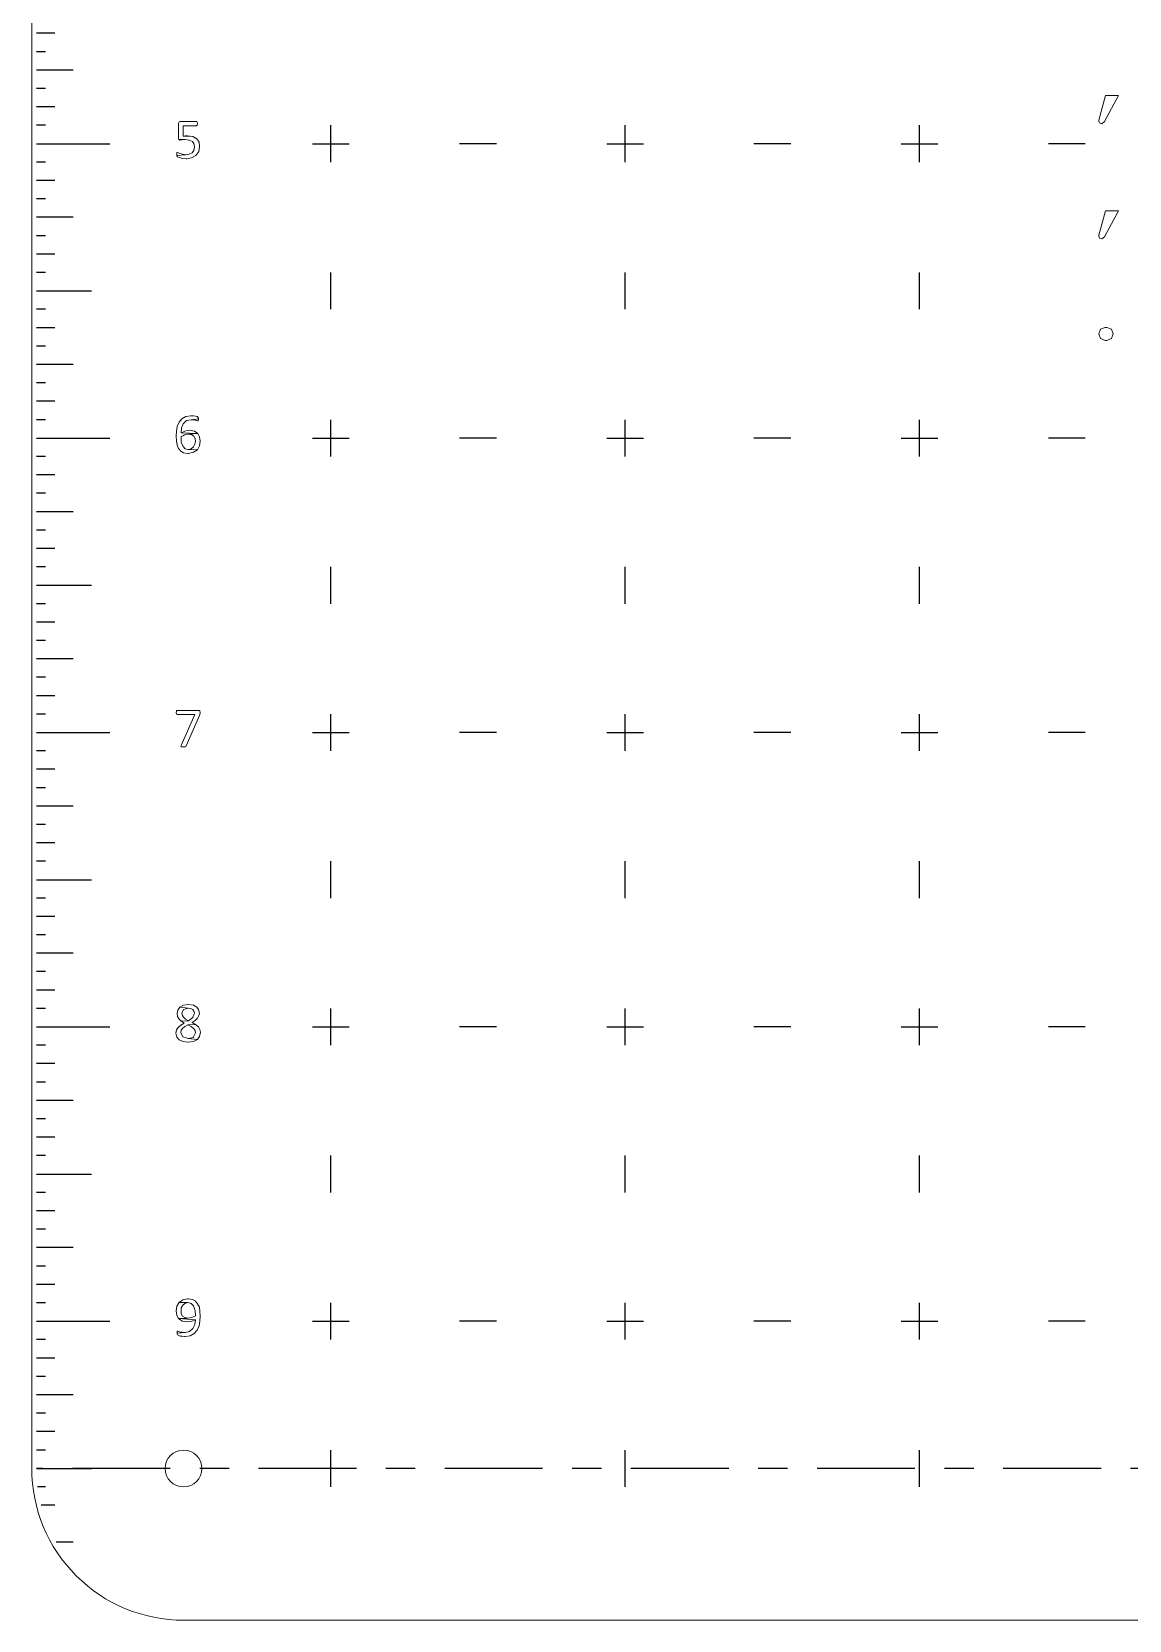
# Model space of a CAD drawing. Header units: inches. Extents: x -51 to 152, y -16 to 48.
# Drawn here: x -51.28 to -47.55, y -11.92 to -6.53 of the extents above; entities that cross this region are included whole.
import ezdxf

# ---------------------------------------------------------------- set-up
doc = ezdxf.new("R2010")
doc.units = ezdxf.units.IN
doc.header["$MEASUREMENT"] = 0
doc.linetypes.add('ACAD_ISO10W100', pattern=[18, 12, -3, 0, -3])
doc.layers.add('NOPLOT', color=40, linetype='Continuous', lineweight=5)

# ---------------------------------------------------------------- blocks, each defined once
blk = doc.blocks.new('inch')
at = {"color": 0}
for p, q in [((0.0625, -0.03125), (0.0625, 0)), ((0.125, -0.0625), (0.125, 0)), ((0.1875, -0.03125), (0.1875, 0))]:
    blk.add_line(p, q, dxfattribs=at)
blk = doc.blocks.new('inchinch')
at = {"color": 0}
for p, q in [((0.25, -0.125), (0.25, 0)), ((0.5, 0), (0.5, -0.1875)), ((0.75, -0.125), (0.75, 0)), ((1, 0), (1, -0.25))]:
    blk.add_line(p, q, dxfattribs=at)
for p in [(0, 0), (0.5, 0)]:
    blk.add_blockref('inch', p, dxfattribs=at)
at = {"color": 0, "xscale": -1}
for p in [(0.5, 0), (1, 0)]:
    blk.add_blockref('inch', p, dxfattribs=at)
blk = doc.blocks.new('PlusMinus')
at = {"color": 0}
for p, q in [((0, -0.0625), (0, 0.0625)), ((-0.0625, 0), (0.0625, 0)), ((0.5625, 0), (0.4375, 0)), ((0, -0.5625), (0, -0.4375))]:
    blk.add_line(p, q, dxfattribs=at)
blk = doc.blocks.new('logogog')
at = {"color": 1, "lineweight": 0}
for points in [[(-3.6131, 0.0315), (-3.5694, 0.0315), (-3.6167, -0.057), (-3.6264, -0.0655), (-3.6264, -0.0655), (-3.6337, -0.0619), (-3.6337, -0.0619), (-3.6361, -0.0558), (-3.6361, -0.0558), (-3.6361, -0.0522), (-3.6361, -0.0522), (-3.6131, 0.0315)], [(-3.6131, -0.3603), (-3.5694, -0.3603), (-3.6167, -0.4488), (-3.6264, -0.4561), (-3.6264, -0.4561), (-3.6337, -0.4537), (-3.6337, -0.4537), (-3.6361, -0.4464), (-3.6361, -0.4464), (-3.6361, -0.4428), (-3.6361, -0.4428), (-3.6131, -0.3603)], [(-3.6143, -0.7569), (-3.6094, -0.7569), (-3.5937, -0.763), (-3.5937, -0.763), (-3.5876, -0.7788), (-3.5876, -0.7788), (-3.5937, -0.7946), (-3.5937, -0.7946), (-3.6094, -0.8006), (-3.6094, -0.8006), (-3.6143, -0.8006), (-3.6301, -0.7946), (-3.6301, -0.7946), (-3.6361, -0.7788), (-3.6361, -0.7788), (-3.6301, -0.763), (-3.6301, -0.763), (-3.6143, -0.7569), (-3.6143, -0.7569), (-3.6143, -0.7569)]]:
    blk.add_lwpolyline(points, close=True, dxfattribs=at)

msp = doc.modelspace()

# ---------------------------------------------------------------- linework, layer by layer
at = {"color": 1}
for p, q in [((-51.1363, -11.1588), (-51.2613, -11.1588)), ((-51.2613, -11.4088), (-51.0738, -11.4088)), ((-51.23, -11.4713), (-51.2574, -11.4713)), ((-51.1988, -11.5338), (-51.2454, -11.5338)), ((-51.1363, -11.6588), (-51.1943, -11.6588))]:
    msp.add_line(p, q, dxfattribs=at)
at = {"color": 1, "linetype": 'ACAD_ISO10W100', "ltscale": 0.0277}
msp.add_line((-36.2613, -11.4088), (-51.2613, -11.4088), dxfattribs=at)
at = {"color": 1, "lineweight": 0}
for points in [[(-50.7174, -6.8336), (-50.7728, -6.8336), (-50.7767, -6.8346), (-50.7787, -6.8395), (-50.7787, -6.89), (-50.7777, -6.8949), (-50.7553, -6.8949), (-50.7417, -6.8968), (-50.731, -6.9017), (-50.7262, -6.9085), (-50.7242, -6.9192), (-50.7262, -6.9318), (-50.732, -6.9396), (-50.7417, -6.9444), (-50.7534, -6.9464), (-50.7845, -6.9483), (-50.7845, -6.9503), (-50.7835, -6.9512), (-50.7826, -6.9532), (-50.7796, -6.9541), (-50.7728, -6.9571), (-50.7641, -6.959), (-50.7524, -6.96), (-50.7505, -6.96), (-50.734, -6.9571), (-50.7194, -6.9483), (-50.7097, -6.9357), (-50.7097, -6.9347), (-50.7068, -6.9182), (-50.7087, -6.9036), (-50.7165, -6.8919), (-50.7301, -6.8842), (-50.7301, -6.8842), (-50.7621, -6.8832), (-50.7621, -6.8482), (-50.7174, -6.8482), (-50.7155, -6.8463), (-50.7145, -6.8404), (-50.7145, -6.8375), (-50.7155, -6.8356), (-50.7165, -6.8336)], [(-50.7777, -6.8949), (-50.7738, -6.8968), (-50.766, -6.8958), (-50.7553, -6.8949)], [(-50.7476, -6.8822), (-50.7553, -6.8822), (-50.7621, -6.8832), (-50.7301, -6.8842)], [(-50.7826, -6.9386), (-50.7835, -6.9386), (-50.7845, -6.9396), (-50.7845, -6.9425), (-50.7845, -6.9454), (-50.7845, -6.9483), (-50.7534, -6.9464), (-50.7651, -6.9444), (-50.7738, -6.9425), (-50.7787, -6.9396)], [(-50.7349, -7.8327), (-50.7369, -7.8327), (-50.7534, -7.8356), (-50.767, -7.8434), (-50.7767, -7.855), (-50.7826, -7.8696), (-50.7855, -7.8851), (-50.7864, -7.9017), (-50.7855, -7.9182), (-50.7835, -7.9328), (-50.7787, -7.9444), (-50.7709, -7.9532), (-50.7612, -7.959), (-50.7466, -7.9609), (-50.7447, -7.9609), (-50.7281, -7.9571), (-50.7145, -7.9483), (-50.7456, -7.9473), (-50.7563, -7.9454), (-50.7631, -7.9376), (-50.768, -7.925), (-50.7689, -7.9221), (-50.7699, -7.9036), (-50.7641, -7.9007), (-50.7583, -7.8978), (-50.7515, -7.8958), (-50.7437, -7.8958), (-50.7126, -7.8929), (-50.7699, -7.891), (-50.768, -7.8735), (-50.7621, -7.8599), (-50.7515, -7.8492), (-50.7359, -7.8463), (-50.7106, -7.8434), (-50.7106, -7.8414), (-50.7116, -7.8395), (-50.7116, -7.8385), (-50.7126, -7.8375), (-50.7155, -7.8356), (-50.7213, -7.8346), (-50.7272, -7.8336)], [(-50.7106, -7.8434), (-50.7359, -7.8463), (-50.7272, -7.8463), (-50.7213, -7.8482), (-50.7165, -7.8492), (-50.7136, -7.8502), (-50.7126, -7.8502), (-50.7116, -7.8492), (-50.7106, -7.8472)], [(-50.7408, -7.8822), (-50.7495, -7.8832), (-50.7573, -7.8851), (-50.7641, -7.8881), (-50.7699, -7.891), (-50.7126, -7.8929), (-50.7242, -7.8851), (-50.7242, -7.8851)], [(-50.7126, -7.8929), (-50.7437, -7.8958), (-50.733, -7.8978), (-50.7262, -7.9026), (-50.7223, -7.9104), (-50.7213, -7.9201), (-50.7233, -7.9298), (-50.7272, -7.9386), (-50.7349, -7.9454), (-50.7456, -7.9473), (-50.7145, -7.9483), (-50.7077, -7.9347), (-50.7048, -7.9192), (-50.7068, -7.9046)], [(-50.7097, -8.8336), (-50.7826, -8.8336), (-50.7845, -8.8336), (-50.7855, -8.8346), (-50.7855, -8.8375), (-50.7864, -8.8404), (-50.7855, -8.8463), (-50.7826, -8.8482), (-50.7233, -8.8482), (-50.7699, -8.9532), (-50.7709, -8.9551), (-50.7699, -8.9571), (-50.767, -8.958), (-50.7621, -8.958), (-50.7583, -8.958), (-50.7553, -8.958), (-50.7534, -8.9561), (-50.7524, -8.9541), (-50.7077, -8.8511), (-50.7058, -8.8492), (-50.7058, -8.8463), (-50.7048, -8.8434), (-50.7048, -8.8404), (-50.7058, -8.8366), (-50.7058, -8.8346), (-50.7077, -8.8336)], [(-50.7447, -9.8327), (-50.7447, -9.8327), (-50.7612, -9.8346), (-50.7738, -9.8414), (-50.7456, -9.8453), (-50.7369, -9.8463), (-50.7301, -9.8502), (-50.7262, -9.856), (-50.7242, -9.8628), (-50.7301, -9.8764), (-50.7301, -9.8774), (-50.7447, -9.8881), (-50.7699, -9.889), (-50.7592, -9.8958), (-50.7709, -9.9026), (-50.7796, -9.9104), (-50.7855, -9.9192), (-50.7874, -9.9298), (-50.7845, -9.9435), (-50.7767, -9.9532), (-50.7641, -9.959), (-50.7641, -9.959), (-50.7466, -9.9609), (-50.7456, -9.9609), (-50.7281, -9.959), (-50.7145, -9.9522), (-50.7456, -9.9483), (-50.7495, -9.9473), (-50.7641, -9.9425), (-50.7709, -9.9279), (-50.7689, -9.9201), (-50.7651, -9.9143), (-50.7573, -9.9075), (-50.7466, -9.9017), (-50.7204, -9.9007), (-50.732, -9.8939), (-50.7223, -9.8871), (-50.7145, -9.8793), (-50.7097, -9.8706), (-50.7077, -9.8618), (-50.7106, -9.8502), (-50.7165, -9.8414), (-50.7281, -9.8346)], [(-50.7738, -9.8414), (-50.7806, -9.8521), (-50.7835, -9.8638), (-50.7816, -9.8735), (-50.7767, -9.8822), (-50.7699, -9.889), (-50.7447, -9.8881), (-50.7544, -9.8822), (-50.7612, -9.8764), (-50.7651, -9.8706), (-50.767, -9.8628), (-50.7612, -9.8502), (-50.7456, -9.8453)], [(-50.7204, -9.9007), (-50.7466, -9.9017), (-50.7349, -9.9075), (-50.7272, -9.9143), (-50.7223, -9.9211), (-50.7204, -9.9289), (-50.7272, -9.9425), (-50.7281, -9.9444), (-50.7456, -9.9483), (-50.7145, -9.9522), (-50.7068, -9.9415), (-50.7038, -9.9269), (-50.7058, -9.9172), (-50.7106, -9.9085)], [(-50.7767, -10.8453), (-50.7845, -10.8579), (-50.7864, -10.8735), (-50.7845, -10.889), (-50.7787, -10.8997), (-50.7466, -10.8978), (-50.7573, -10.8958), (-50.7651, -10.891), (-50.7689, -10.8832), (-50.7699, -10.8725), (-50.7689, -10.8628), (-50.7641, -10.854), (-50.7573, -10.8482), (-50.7466, -10.8453)], [(-50.7447, -10.8327), (-50.7476, -10.8327), (-50.7641, -10.8356), (-50.7767, -10.8453), (-50.7466, -10.8453), (-50.7359, -10.8482), (-50.7281, -10.856), (-50.7233, -10.8696), (-50.7223, -10.8725), (-50.7213, -10.89), (-50.733, -10.8958), (-50.7466, -10.8978), (-50.7787, -10.8997), (-50.7213, -10.9036), (-50.7233, -10.9201), (-50.7301, -10.9337), (-50.7408, -10.9435), (-50.7563, -10.9473), (-50.7826, -10.9493), (-50.7826, -10.9532), (-50.7816, -10.9551), (-50.7777, -10.9571), (-50.7728, -10.959), (-50.766, -10.96), (-50.7583, -10.9609), (-50.7553, -10.9609), (-50.7388, -10.958), (-50.7252, -10.9503), (-50.7155, -10.9386), (-50.7087, -10.924), (-50.7058, -10.9085), (-50.7048, -10.8919), (-50.7058, -10.8754), (-50.7077, -10.8609), (-50.7136, -10.8492), (-50.7204, -10.8404), (-50.731, -10.8346)], [(-50.7806, -10.9425), (-50.7816, -10.9425), (-50.7826, -10.9435), (-50.7826, -10.9454), (-50.7826, -10.9493), (-50.7563, -10.9473), (-50.766, -10.9464), (-50.7728, -10.9454), (-50.7777, -10.9435)], [(-50.7787, -10.8997), (-50.767, -10.9075), (-50.767, -10.9085), (-50.7495, -10.9104), (-50.733, -10.9085), (-50.7213, -10.9036)]]:
    msp.add_lwpolyline(points, close=True, dxfattribs=at)
at = {"layer": 'NOPLOT'}
msp.add_lwpolyline([(-36.2457, -11.4088), (-36.2457, -2.4088, 0.414214), (-36.7613, -1.8932), (-50.7613, -1.8932, 0.414214), (-51.2769, -2.4088), (-51.2769, -11.4088, 0.414214), (-50.7613, -11.9244), (-36.7613, -11.9244, 0.414214)], format="xyb", close=True, dxfattribs=at)
msp.add_circle((-50.7613, -11.4088), 0.0625, dxfattribs=at)

# ---------------------------------------------------------------- block references
at = {"color": 0}
msp.add_blockref('logogog', (-44.016, -6.7762), dxfattribs=at)
at = {"color": 1, "xscale": -1, "rotation": 89.99999999999967}
for name, p in [('inchinch', (-51.2613, -5.9088)), ('inchinch', (-51.2613, -6.9088)), ('inchinch', (-51.2613, -7.9088)), ('inchinch', (-51.2613, -8.9088)), ('inchinch', (-51.2613, -9.9088)), ('inch', (-51.2613, -10.9088))]:
    msp.add_blockref(name, p, dxfattribs=at)
at = {"color": 1}
for p in [(-50.2613, -6.9088), (-49.2613, -6.9088), (-48.2613, -6.9088), (-50.2613, -7.9088), (-49.2613, -7.9088), (-48.2613, -7.9088), (-50.2613, -8.9088), (-49.2613, -8.9088), (-48.2613, -8.9088), (-50.2613, -9.9088), (-49.2613, -9.9088), (-48.2613, -9.9088), (-50.2613, -10.9088), (-49.2613, -10.9088), (-48.2613, -10.9088)]:
    msp.add_blockref('PlusMinus', p, dxfattribs=at)
at = {"color": 1, "rotation": 89.9999999999997}
msp.add_blockref('inch', (-51.2613, -11.4088), dxfattribs=at)

doc.saveas('drawing.dxf')
